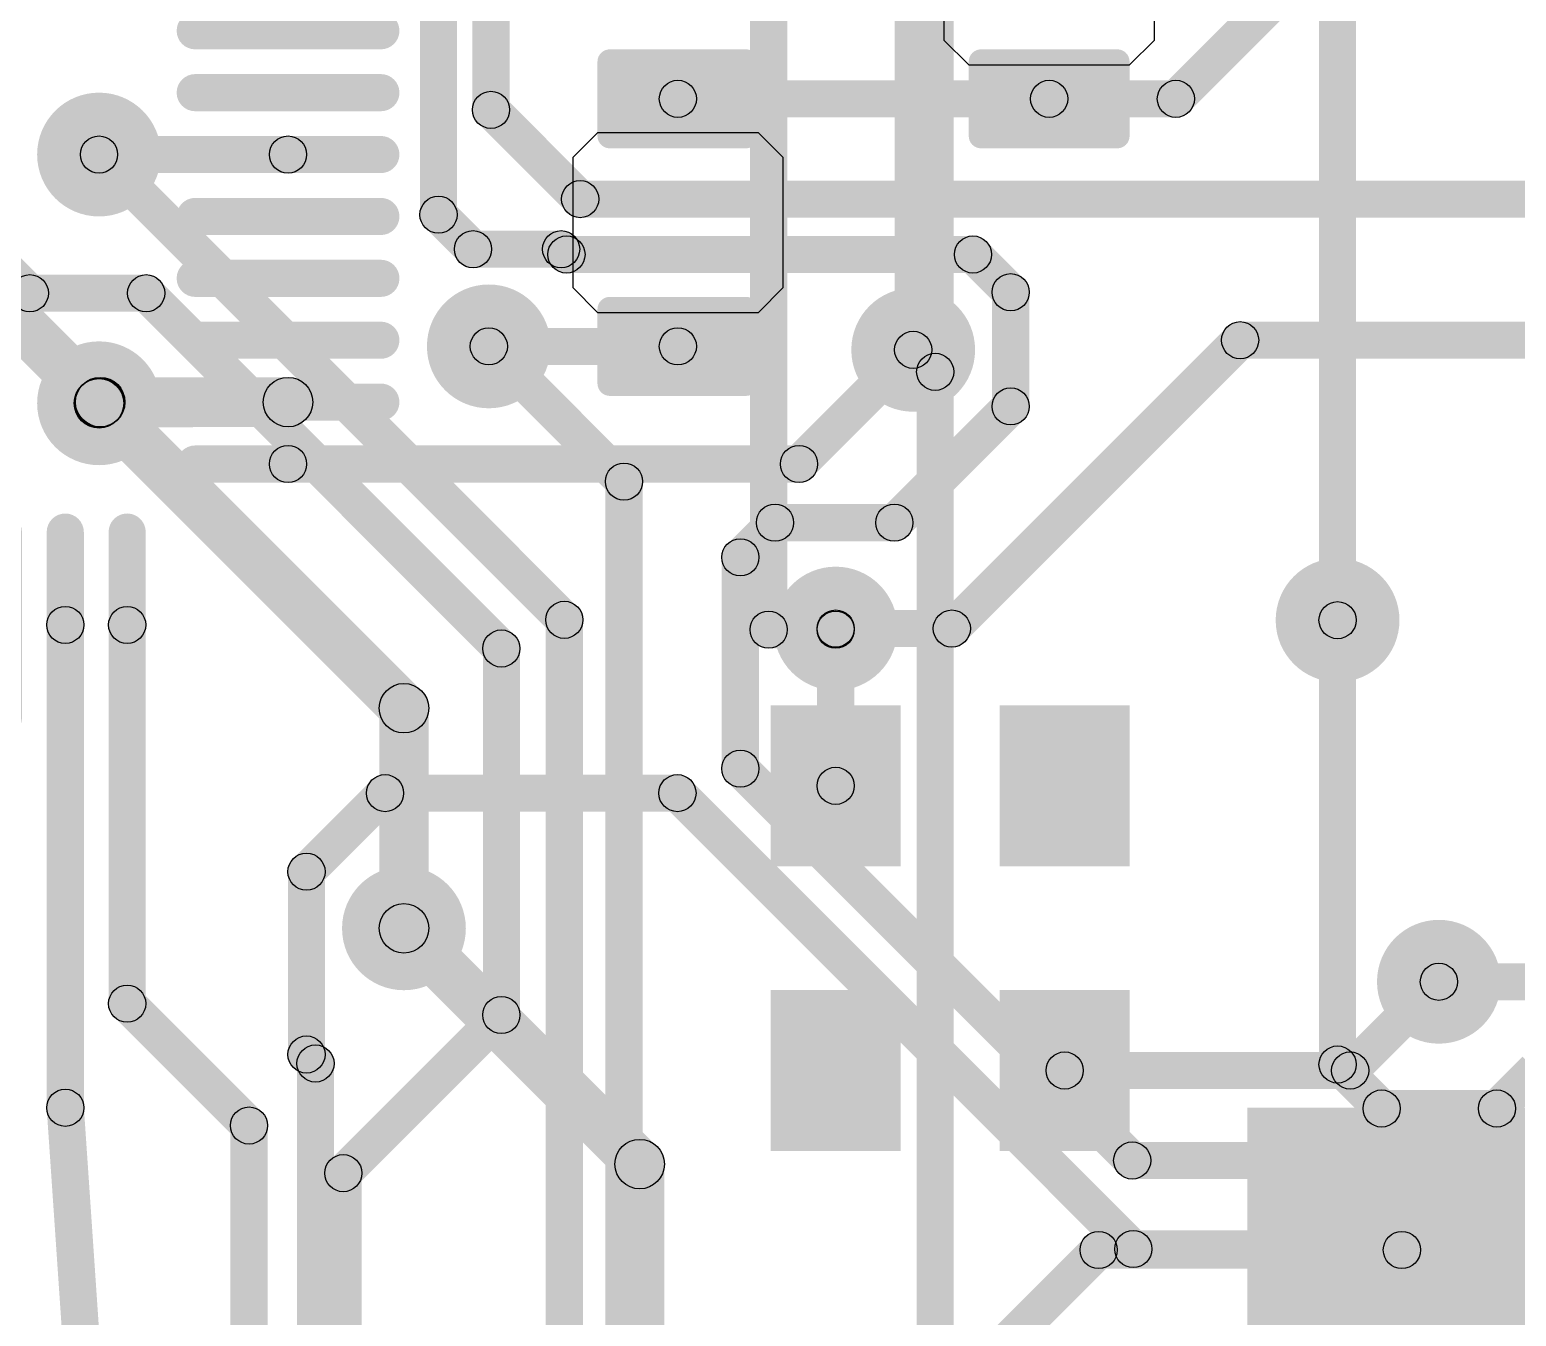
# Model space of a CAD drawing. Header units: millimetres. Extents: x 0 to 3.58, y 0 to 2.95.
# Drawn here: x 2.0773 to 2.5502, y 1.1443 to 1.5535 of the extents above; entities that cross this region are included whole.
import ezdxf

# ---------------------------------------------------------------- set-up
doc = ezdxf.new("R2010")
doc.units = ezdxf.units.MM
doc.header["$MEASUREMENT"] = 0
for name, color, linetype in [('BottomLayer', 5, 'Continuous'), ('TopLayer', 1, 'Continuous'), ('ViaHoleLayer', 16, 'Continuous')]:
    doc.layers.add(name, color=color, linetype=linetype)

# ---------------------------------------------------------------- blocks, each defined once
blk = doc.blocks.new('DIODE__SMB_13')
at = {"layer": 'TopLayer'}
for points in [[(-0.13386, 0.04528), (-0.03543, 0.04528), (-0.03543, -0.04527), (-0.13386, -0.04527)], [(0.03543, 0.04528), (0.13386, 0.04528), (0.13386, -0.04527), (0.03543, -0.04527)]]:
    blk.add_hatch(color=1, dxfattribs=at).paths.add_polyline_path(points)
blk = doc.blocks.new('RES0805_B_28')
at = {"layer": 'BottomLayer'}
h = blk.add_hatch(color=5, dxfattribs=at)
edge = h.paths.add_edge_path()
edge.add_arc((-0.02756, 0.02165), 0.00394, 0, 90)
edge.add_line((-0.02756, 0.02559), (-0.05118, 0.02559))
edge.add_arc((-0.05118, 0.02165), 0.00394, 90, 180)
edge.add_line((-0.05512, 0.02165), (-0.05512, -0.02165))
edge.add_arc((-0.05118, -0.02165), 0.00394, 180, 270)
edge.add_line((-0.05118, -0.02559), (-0.02756, -0.02559))
edge.add_arc((-0.02756, -0.02165), 0.00394, 270, 360)
edge.add_line((-0.02362, -0.02165), (-0.02362, 0.02165))
h = blk.add_hatch(color=5, dxfattribs=at)
edge = h.paths.add_edge_path()
edge.add_arc((0.05118, 0.02165), 0.00394, 0, 90)
edge.add_line((0.05118, 0.02559), (0.02756, 0.02559))
edge.add_arc((0.02756, 0.02165), 0.00394, 90, 180)
edge.add_line((0.02362, 0.02165), (0.02362, -0.02165))
edge.add_arc((0.02756, -0.02165), 0.00394, 180, 270)
edge.add_line((0.02756, -0.02559), (0.05118, -0.02559))
edge.add_arc((0.05118, -0.02165), 0.00394, 270, 360)
edge.add_line((0.05512, -0.02165), (0.05512, 0.02165))
for p, q in [((-0.02067, 0.03346), (-0.02854, 0.02559)), ((0.02067, 0.03346), (-0.02067, 0.03346)), ((0.02854, 0.02559), (0.02067, 0.03346)), ((-0.02854, 0.02559), (-0.02854, -0.02559)), ((0.02854, -0.02559), (0.02854, 0.02559)), ((-0.02854, -0.02559), (-0.02067, -0.03346)), ((0.02067, -0.03346), (0.02854, -0.02559)), ((-0.02067, -0.03346), (0.02067, -0.03346))]:
    blk.add_line(p, q, dxfattribs=at)
blk = doc.blocks.new('RES0805_B_34')
at = {"layer": 'BottomLayer'}
h = blk.add_hatch(color=5, dxfattribs=at)
edge = h.paths.add_edge_path()
edge.add_arc((-0.02756, 0.02165), 0.00394, 0, 90)
edge.add_line((-0.02756, 0.02559), (-0.05118, 0.02559))
edge.add_arc((-0.05118, 0.02165), 0.00394, 90, 180)
edge.add_line((-0.05512, 0.02165), (-0.05512, -0.02165))
edge.add_arc((-0.05118, -0.02165), 0.00394, 180, 270)
edge.add_line((-0.05118, -0.02559), (-0.02756, -0.02559))
edge.add_arc((-0.02756, -0.02165), 0.00394, 270, 360)
edge.add_line((-0.02362, -0.02165), (-0.02362, 0.02165))
h = blk.add_hatch(color=5, dxfattribs=at)
edge = h.paths.add_edge_path()
edge.add_arc((0.05118, 0.02165), 0.00394, 0, 90)
edge.add_line((0.05118, 0.02559), (0.02756, 0.02559))
edge.add_arc((0.02756, 0.02165), 0.00394, 90, 180)
edge.add_line((0.02362, 0.02165), (0.02362, -0.02165))
edge.add_arc((0.02756, -0.02165), 0.00394, 180, 270)
edge.add_line((0.02756, -0.02559), (0.05118, -0.02559))
edge.add_arc((0.05118, -0.02165), 0.00394, 270, 360)
edge.add_line((0.05512, -0.02165), (0.05512, 0.02165))
for p, q in [((-0.02067, 0.03346), (-0.02854, 0.02559)), ((0.02067, 0.03346), (-0.02067, 0.03346)), ((0.02854, 0.02559), (0.02067, 0.03346)), ((-0.02854, 0.02559), (-0.02854, -0.02559)), ((0.02854, -0.02559), (0.02854, 0.02559)), ((-0.02854, -0.02559), (-0.02067, -0.03346)), ((0.02067, -0.03346), (0.02854, -0.02559)), ((-0.02067, -0.03346), (0.02067, -0.03346))]:
    blk.add_line(p, q, dxfattribs=at)
blk = doc.blocks.new('LQFP_48_N_B_53')
at = {"layer": 'BottomLayer'}
h = blk.add_hatch(color=5, dxfattribs=at)
edge = h.paths.add_edge_path()
edge.add_arc((-0.10827, 0.12992), 0.00591, 180, 360)
edge.add_line((-0.10236, 0.12992), (-0.10236, 0.18898))
edge.add_arc((-0.10827, 0.18898), 0.00591, 0, 180)
edge.add_line((-0.11417, 0.18898), (-0.11417, 0.12992))
h = blk.add_hatch(color=5, dxfattribs=at)
edge = h.paths.add_edge_path()
edge.add_arc((-0.08858, 0.12992), 0.00591, 180, 360)
edge.add_line((-0.08268, 0.12992), (-0.08268, 0.18898))
edge.add_arc((-0.08858, 0.18898), 0.00591, 0, 180)
edge.add_line((-0.09449, 0.18898), (-0.09449, 0.12992))
h = blk.add_hatch(color=5, dxfattribs=at)
edge = h.paths.add_edge_path()
edge.add_arc((-0.0689, 0.12992), 0.00591, 180, 360)
edge.add_line((-0.06299, 0.12992), (-0.06299, 0.18898))
edge.add_arc((-0.0689, 0.18898), 0.00591, 0, 180)
edge.add_line((-0.0748, 0.18898), (-0.0748, 0.12992))
h = blk.add_hatch(color=5, dxfattribs=at)
edge = h.paths.add_edge_path()
edge.add_arc((-0.04921, 0.12992), 0.00591, 180, 360)
edge.add_line((-0.04331, 0.12992), (-0.04331, 0.18898))
edge.add_arc((-0.04921, 0.18898), 0.00591, 0, 180)
edge.add_line((-0.05512, 0.18898), (-0.05512, 0.12992))
h = blk.add_hatch(color=5, dxfattribs=at)
edge = h.paths.add_edge_path()
edge.add_arc((-0.02953, 0.12992), 0.00591, 180, 360)
edge.add_line((-0.02362, 0.12992), (-0.02362, 0.18898))
edge.add_arc((-0.02953, 0.18898), 0.00591, 0, 180)
edge.add_line((-0.03543, 0.18898), (-0.03543, 0.12992))
h = blk.add_hatch(color=5, dxfattribs=at)
edge = h.paths.add_edge_path()
edge.add_arc((-0.00984, 0.12992), 0.00591, 180, 360)
edge.add_line((-0.00394, 0.12992), (-0.00394, 0.18898))
edge.add_arc((-0.00984, 0.18898), 0.00591, 0, 180)
edge.add_line((-0.01575, 0.18898), (-0.01575, 0.12992))
h = blk.add_hatch(color=5, dxfattribs=at)
edge = h.paths.add_edge_path()
edge.add_arc((0.00984, 0.12992), 0.00591, 180, 360)
edge.add_line((0.01575, 0.12992), (0.01575, 0.18898))
edge.add_arc((0.00984, 0.18898), 0.00591, 0, 180)
edge.add_line((0.00394, 0.18898), (0.00394, 0.12992))
h = blk.add_hatch(color=5, dxfattribs=at)
edge = h.paths.add_edge_path()
edge.add_arc((0.02953, 0.12992), 0.00591, 180, 360)
edge.add_line((0.03543, 0.12992), (0.03543, 0.18898))
edge.add_arc((0.02953, 0.18898), 0.00591, 0, 180)
edge.add_line((0.02362, 0.18898), (0.02362, 0.12992))
h = blk.add_hatch(color=5, dxfattribs=at)
edge = h.paths.add_edge_path()
edge.add_arc((0.04921, 0.12992), 0.00591, 180, 360)
edge.add_line((0.05512, 0.12992), (0.05512, 0.18898))
edge.add_arc((0.04921, 0.18898), 0.00591, 0, 180)
edge.add_line((0.04331, 0.18898), (0.04331, 0.12992))
h = blk.add_hatch(color=5, dxfattribs=at)
edge = h.paths.add_edge_path()
edge.add_arc((0.0689, 0.12992), 0.00591, 180, 360)
edge.add_line((0.0748, 0.12992), (0.0748, 0.18898))
edge.add_arc((0.0689, 0.18898), 0.00591, 0, 180)
edge.add_line((0.06299, 0.18898), (0.06299, 0.12992))
h = blk.add_hatch(color=5, dxfattribs=at)
edge = h.paths.add_edge_path()
edge.add_arc((0.08858, 0.12992), 0.00591, 180, 360)
edge.add_line((0.09449, 0.12992), (0.09449, 0.18898))
edge.add_arc((0.08858, 0.18898), 0.00591, 0, 180)
edge.add_line((0.08268, 0.18898), (0.08268, 0.12992))
h = blk.add_hatch(color=5, dxfattribs=at)
edge = h.paths.add_edge_path()
edge.add_arc((0.10827, 0.12992), 0.00591, 180, 360)
edge.add_line((0.11417, 0.12992), (0.11417, 0.18898))
edge.add_arc((0.10827, 0.18898), 0.00591, 0, 180)
edge.add_line((0.10236, 0.18898), (0.10236, 0.12992))
h = blk.add_hatch(color=5, dxfattribs=at)
edge = h.paths.add_edge_path()
edge.add_arc((-0.18897, 0.10827), 0.00591, 90, 270)
edge.add_line((-0.18897, 0.10236), (-0.12992, 0.10236))
edge.add_arc((-0.12992, 0.10827), 0.00591, 270, 450)
edge.add_line((-0.12992, 0.11417), (-0.18897, 0.11417))
h = blk.add_hatch(color=5, dxfattribs=at)
edge = h.paths.add_edge_path()
edge.add_arc((0.12992, 0.10827), 0.00591, 90, 270)
edge.add_line((0.12992, 0.10236), (0.18898, 0.10236))
edge.add_arc((0.18898, 0.10827), 0.00591, 270, 450)
edge.add_line((0.18898, 0.11417), (0.12992, 0.11417))
h = blk.add_hatch(color=5, dxfattribs=at)
edge = h.paths.add_edge_path()
edge.add_arc((-0.18897, 0.08858), 0.00591, 90, 270)
edge.add_line((-0.18897, 0.08268), (-0.12992, 0.08268))
edge.add_arc((-0.12992, 0.08858), 0.00591, 270, 450)
edge.add_line((-0.12992, 0.09449), (-0.18897, 0.09449))
h = blk.add_hatch(color=5, dxfattribs=at)
edge = h.paths.add_edge_path()
edge.add_arc((0.12992, 0.08858), 0.00591, 90, 270)
edge.add_line((0.12992, 0.08268), (0.18898, 0.08268))
edge.add_arc((0.18898, 0.08858), 0.00591, 270, 450)
edge.add_line((0.18898, 0.09449), (0.12992, 0.09449))
h = blk.add_hatch(color=5, dxfattribs=at)
edge = h.paths.add_edge_path()
edge.add_arc((-0.18897, 0.0689), 0.00591, 90, 270)
edge.add_line((-0.18897, 0.06299), (-0.12992, 0.06299))
edge.add_arc((-0.12992, 0.0689), 0.00591, 270, 450)
edge.add_line((-0.12992, 0.0748), (-0.18897, 0.0748))
h = blk.add_hatch(color=5, dxfattribs=at)
edge = h.paths.add_edge_path()
edge.add_arc((0.12992, 0.0689), 0.00591, 90, 270)
edge.add_line((0.12992, 0.06299), (0.18898, 0.06299))
edge.add_arc((0.18898, 0.0689), 0.00591, 270, 450)
edge.add_line((0.18898, 0.0748), (0.12992, 0.0748))
h = blk.add_hatch(color=5, dxfattribs=at)
edge = h.paths.add_edge_path()
edge.add_arc((-0.18897, 0.04921), 0.00591, 90, 270)
edge.add_line((-0.18897, 0.04331), (-0.12992, 0.04331))
edge.add_arc((-0.12992, 0.04921), 0.00591, 270, 450)
edge.add_line((-0.12992, 0.05512), (-0.18897, 0.05512))
h = blk.add_hatch(color=5, dxfattribs=at)
edge = h.paths.add_edge_path()
edge.add_arc((0.12992, 0.04921), 0.00591, 90, 270)
edge.add_line((0.12992, 0.04331), (0.18898, 0.04331))
edge.add_arc((0.18898, 0.04921), 0.00591, 270, 450)
edge.add_line((0.18898, 0.05512), (0.12992, 0.05512))
h = blk.add_hatch(color=5, dxfattribs=at)
edge = h.paths.add_edge_path()
edge.add_arc((-0.18897, 0.02953), 0.00591, 90, 270)
edge.add_line((-0.18897, 0.02362), (-0.12992, 0.02362))
edge.add_arc((-0.12992, 0.02953), 0.00591, 270, 450)
edge.add_line((-0.12992, 0.03543), (-0.18897, 0.03543))
h = blk.add_hatch(color=5, dxfattribs=at)
edge = h.paths.add_edge_path()
edge.add_arc((0.12992, 0.02953), 0.00591, 90, 270)
edge.add_line((0.12992, 0.02362), (0.18898, 0.02362))
edge.add_arc((0.18898, 0.02953), 0.00591, 270, 450)
edge.add_line((0.18898, 0.03543), (0.12992, 0.03543))
h = blk.add_hatch(color=5, dxfattribs=at)
edge = h.paths.add_edge_path()
edge.add_arc((-0.18897, 0.00984), 0.00591, 90, 270)
edge.add_line((-0.18897, 0.00394), (-0.12992, 0.00394))
edge.add_arc((-0.12992, 0.00984), 0.00591, 270, 450)
edge.add_line((-0.12992, 0.01575), (-0.18897, 0.01575))
h = blk.add_hatch(color=5, dxfattribs=at)
edge = h.paths.add_edge_path()
edge.add_arc((0.12992, 0.00984), 0.00591, 90, 270)
edge.add_line((0.12992, 0.00394), (0.18898, 0.00394))
edge.add_arc((0.18898, 0.00984), 0.00591, 270, 450)
edge.add_line((0.18898, 0.01575), (0.12992, 0.01575))
h = blk.add_hatch(color=5, dxfattribs=at)
edge = h.paths.add_edge_path()
edge.add_arc((-0.18897, -0.00984), 0.00591, 90, 270)
edge.add_line((-0.18897, -0.01575), (-0.12992, -0.01575))
edge.add_arc((-0.12992, -0.00984), 0.00591, 270, 450)
edge.add_line((-0.12992, -0.00394), (-0.18897, -0.00394))
h = blk.add_hatch(color=5, dxfattribs=at)
edge = h.paths.add_edge_path()
edge.add_arc((0.12992, -0.00984), 0.00591, 90, 270)
edge.add_line((0.12992, -0.01575), (0.18898, -0.01575))
edge.add_arc((0.18898, -0.00984), 0.00591, 270, 450)
edge.add_line((0.18898, -0.00394), (0.12992, -0.00394))
h = blk.add_hatch(color=5, dxfattribs=at)
edge = h.paths.add_edge_path()
edge.add_arc((-0.18897, -0.02953), 0.00591, 90, 270)
edge.add_line((-0.18897, -0.03543), (-0.12992, -0.03543))
edge.add_arc((-0.12992, -0.02953), 0.00591, 270, 450)
edge.add_line((-0.12992, -0.02362), (-0.18897, -0.02362))
h = blk.add_hatch(color=5, dxfattribs=at)
edge = h.paths.add_edge_path()
edge.add_arc((0.12992, -0.02953), 0.00591, 90, 270)
edge.add_line((0.12992, -0.03543), (0.18898, -0.03543))
edge.add_arc((0.18898, -0.02953), 0.00591, 270, 450)
edge.add_line((0.18898, -0.02362), (0.12992, -0.02362))
h = blk.add_hatch(color=5, dxfattribs=at)
edge = h.paths.add_edge_path()
edge.add_arc((-0.18897, -0.04921), 0.00591, 90, 270)
edge.add_line((-0.18897, -0.05512), (-0.12992, -0.05512))
edge.add_arc((-0.12992, -0.04921), 0.00591, 270, 450)
edge.add_line((-0.12992, -0.04331), (-0.18897, -0.04331))
h = blk.add_hatch(color=5, dxfattribs=at)
edge = h.paths.add_edge_path()
edge.add_arc((0.12992, -0.04921), 0.00591, 90, 270)
edge.add_line((0.12992, -0.05512), (0.18898, -0.05512))
edge.add_arc((0.18898, -0.04921), 0.00591, 270, 450)
edge.add_line((0.18898, -0.04331), (0.12992, -0.04331))
h = blk.add_hatch(color=5, dxfattribs=at)
edge = h.paths.add_edge_path()
edge.add_arc((-0.18897, -0.0689), 0.00591, 90, 270)
edge.add_line((-0.18897, -0.0748), (-0.12992, -0.0748))
edge.add_arc((-0.12992, -0.0689), 0.00591, 270, 450)
edge.add_line((-0.12992, -0.06299), (-0.18897, -0.06299))
h = blk.add_hatch(color=5, dxfattribs=at)
edge = h.paths.add_edge_path()
edge.add_arc((0.12992, -0.0689), 0.00591, 90, 270)
edge.add_line((0.12992, -0.0748), (0.18898, -0.0748))
edge.add_arc((0.18898, -0.0689), 0.00591, 270, 450)
edge.add_line((0.18898, -0.06299), (0.12992, -0.06299))
h = blk.add_hatch(color=5, dxfattribs=at)
edge = h.paths.add_edge_path()
edge.add_arc((-0.18897, -0.08858), 0.00591, 90, 270)
edge.add_line((-0.18897, -0.09449), (-0.12992, -0.09449))
edge.add_arc((-0.12992, -0.08858), 0.00591, 270, 450)
edge.add_line((-0.12992, -0.08268), (-0.18897, -0.08268))
h = blk.add_hatch(color=5, dxfattribs=at)
edge = h.paths.add_edge_path()
edge.add_arc((0.12992, -0.08858), 0.00591, 90, 270)
edge.add_line((0.12992, -0.09449), (0.18898, -0.09449))
edge.add_arc((0.18898, -0.08858), 0.00591, 270, 450)
edge.add_line((0.18898, -0.08268), (0.12992, -0.08268))
h = blk.add_hatch(color=5, dxfattribs=at)
edge = h.paths.add_edge_path()
edge.add_arc((-0.18897, -0.10827), 0.00591, 90, 270)
edge.add_line((-0.18897, -0.11417), (-0.12992, -0.11417))
edge.add_arc((-0.12992, -0.10827), 0.00591, 270, 450)
edge.add_line((-0.12992, -0.10236), (-0.18897, -0.10236))
h = blk.add_hatch(color=5, dxfattribs=at)
edge = h.paths.add_edge_path()
edge.add_arc((0.12992, -0.10827), 0.00591, 90, 270)
edge.add_line((0.12992, -0.11417), (0.18898, -0.11417))
edge.add_arc((0.18898, -0.10827), 0.00591, 270, 450)
edge.add_line((0.18898, -0.10236), (0.12992, -0.10236))
h = blk.add_hatch(color=5, dxfattribs=at)
edge = h.paths.add_edge_path()
edge.add_arc((-0.10827, -0.18898), 0.00591, 180, 360)
edge.add_line((-0.10236, -0.18898), (-0.10236, -0.12992))
edge.add_arc((-0.10827, -0.12992), 0.00591, 0, 180)
edge.add_line((-0.11417, -0.12992), (-0.11417, -0.18898))
h = blk.add_hatch(color=5, dxfattribs=at)
edge = h.paths.add_edge_path()
edge.add_arc((-0.08858, -0.18898), 0.00591, 180, 360)
edge.add_line((-0.08268, -0.18898), (-0.08268, -0.12992))
edge.add_arc((-0.08858, -0.12992), 0.00591, 0, 180)
edge.add_line((-0.09449, -0.12992), (-0.09449, -0.18898))
h = blk.add_hatch(color=5, dxfattribs=at)
edge = h.paths.add_edge_path()
edge.add_arc((-0.0689, -0.18898), 0.00591, 180, 360)
edge.add_line((-0.06299, -0.18898), (-0.06299, -0.12992))
edge.add_arc((-0.0689, -0.12992), 0.00591, 0, 180)
edge.add_line((-0.0748, -0.12992), (-0.0748, -0.18898))
h = blk.add_hatch(color=5, dxfattribs=at)
edge = h.paths.add_edge_path()
edge.add_arc((-0.04921, -0.18898), 0.00591, 180, 360)
edge.add_line((-0.04331, -0.18898), (-0.04331, -0.12992))
edge.add_arc((-0.04921, -0.12992), 0.00591, 0, 180)
edge.add_line((-0.05512, -0.12992), (-0.05512, -0.18898))
h = blk.add_hatch(color=5, dxfattribs=at)
edge = h.paths.add_edge_path()
edge.add_arc((-0.02953, -0.18898), 0.00591, 180, 360)
edge.add_line((-0.02362, -0.18898), (-0.02362, -0.12992))
edge.add_arc((-0.02953, -0.12992), 0.00591, 0, 180)
edge.add_line((-0.03543, -0.12992), (-0.03543, -0.18898))
h = blk.add_hatch(color=5, dxfattribs=at)
edge = h.paths.add_edge_path()
edge.add_arc((-0.00984, -0.18898), 0.00591, 180, 360)
edge.add_line((-0.00394, -0.18898), (-0.00394, -0.12992))
edge.add_arc((-0.00984, -0.12992), 0.00591, 0, 180)
edge.add_line((-0.01575, -0.12992), (-0.01575, -0.18898))
h = blk.add_hatch(color=5, dxfattribs=at)
edge = h.paths.add_edge_path()
edge.add_arc((0.00984, -0.18898), 0.00591, 180, 360)
edge.add_line((0.01575, -0.18898), (0.01575, -0.12992))
edge.add_arc((0.00984, -0.12992), 0.00591, 0, 180)
edge.add_line((0.00394, -0.12992), (0.00394, -0.18898))
h = blk.add_hatch(color=5, dxfattribs=at)
edge = h.paths.add_edge_path()
edge.add_arc((0.02953, -0.18898), 0.00591, 180, 360)
edge.add_line((0.03543, -0.18898), (0.03543, -0.12992))
edge.add_arc((0.02953, -0.12992), 0.00591, 0, 180)
edge.add_line((0.02362, -0.12992), (0.02362, -0.18898))
h = blk.add_hatch(color=5, dxfattribs=at)
edge = h.paths.add_edge_path()
edge.add_arc((0.04921, -0.18898), 0.00591, 180, 360)
edge.add_line((0.05512, -0.18898), (0.05512, -0.12992))
edge.add_arc((0.04921, -0.12992), 0.00591, 0, 180)
edge.add_line((0.04331, -0.12992), (0.04331, -0.18898))
h = blk.add_hatch(color=5, dxfattribs=at)
edge = h.paths.add_edge_path()
edge.add_arc((0.0689, -0.18898), 0.00591, 180, 360)
edge.add_line((0.0748, -0.18898), (0.0748, -0.12992))
edge.add_arc((0.0689, -0.12992), 0.00591, 0, 180)
edge.add_line((0.06299, -0.12992), (0.06299, -0.18898))
h = blk.add_hatch(color=5, dxfattribs=at)
edge = h.paths.add_edge_path()
edge.add_arc((0.08858, -0.18898), 0.00591, 180, 360)
edge.add_line((0.09449, -0.18898), (0.09449, -0.12992))
edge.add_arc((0.08858, -0.12992), 0.00591, 0, 180)
edge.add_line((0.08268, -0.12992), (0.08268, -0.18898))
h = blk.add_hatch(color=5, dxfattribs=at)
edge = h.paths.add_edge_path()
edge.add_arc((0.10827, -0.18898), 0.00591, 180, 360)
edge.add_line((0.11417, -0.18898), (0.11417, -0.12992))
edge.add_arc((0.10827, -0.12992), 0.00591, 0, 180)
edge.add_line((0.10236, -0.12992), (0.10236, -0.18898))
blk = doc.blocks.new('OSC__3225_80')
at = {"layer": 'TopLayer'}
for points in [[(-0.07087, 0.05709), (-0.01968, 0.05709), (-0.01968, 0.01575), (-0.07087, 0.01575)], [(0.01969, 0.05709), (0.07087, 0.05709), (0.07087, 0.01575), (0.01969, 0.01575)], [(-0.07087, -0.01575), (-0.01968, -0.01575), (-0.01968, -0.05709), (-0.07087, -0.05709)], [(0.01969, -0.01575), (0.07087, -0.01575), (0.07087, -0.05709), (0.01969, -0.05709)]]:
    blk.add_hatch(color=1, dxfattribs=at).paths.add_polyline_path(points)

msp = doc.modelspace()

# ---------------------------------------------------------------- hatches: boundary and pattern name
at = {"layer": 'BottomLayer'}
for points in [[(2.22991, 1.52799), (2.2181, 1.52799), (2.2181, 1.65699), (2.22991, 1.65699)], [(2.21323, 1.49464), (2.20142, 1.49464), (2.20142, 1.62189), (2.21323, 1.62189)], [(2.44606, 1.52732), (2.43771, 1.53567), (2.47188, 1.56985), (2.48023, 1.56149)], [(2.28346, 1.52559), (2.28346, 1.5374), (2.40157, 1.5374), (2.40157, 1.52559)], [(2.40157, 1.52559), (2.40157, 1.5374), (2.44188, 1.5374), (2.44188, 1.52559)], [(2.21983, 1.52381), (2.22818, 1.53216), (2.25656, 1.50378), (2.24821, 1.49543)], [(2.09932, 1.50787), (2.09932, 1.51968), (2.15945, 1.51968), (2.15945, 1.50787)], [(2.25238, 1.4937), (2.25238, 1.50551), (2.89438, 1.50551), (2.89438, 1.4937)], [(2.03112, 1.4921), (2.04226, 1.50324), (2.10507, 1.44042), (2.09394, 1.42929)], [(2.20315, 1.49046), (2.2115, 1.49881), (2.22246, 1.48785), (2.21411, 1.47949)], [(2.21829, 1.47776), (2.21829, 1.48957), (2.24632, 1.48957), (2.24632, 1.47776)], [(2.24215, 1.47949), (2.2505, 1.48785), (2.25218, 1.48616), (2.24383, 1.47781)], [(2.24801, 1.47608), (2.24801, 1.48789), (2.37732, 1.48789), (2.37732, 1.47608)], [(2.37315, 1.47781), (2.3815, 1.48616), (2.3935, 1.47416), (2.38515, 1.46581)], [(2.39523, 1.43367), (2.38342, 1.43367), (2.38342, 1.46999), (2.39523, 1.46999)], [(2.22332, 1.44685), (2.22332, 1.45866), (2.28346, 1.45866), (2.28346, 1.44685)], [(2.37478, 1.35883), (2.36643, 1.36719), (2.45815, 1.4589), (2.4665, 1.45055)], [(2.46232, 1.44882), (2.46232, 1.46063), (2.88583, 1.46063), (2.88583, 1.44882)], [(2.32618, 1.41118), (2.31783, 1.41953), (2.35415, 1.45585), (2.3625, 1.44749)], [(2.35415, 1.44749), (2.3625, 1.45585), (2.3695, 1.44885), (2.36115, 1.44049)], [(2.09953, 1.42698), (2.09948, 1.44273), (2.15943, 1.44291), (2.15948, 1.42716)], [(2.09969, 1.42716), (2.09969, 1.44291), (2.15945, 1.44291), (2.15945, 1.42716)], [(2.10489, 1.4291), (2.09376, 1.44024), (2.09394, 1.44042), (2.10507, 1.42929)], [(2.10507, 1.42929), (2.09394, 1.44042), (2.09412, 1.44061), (2.10526, 1.42947)], [(2.35651, 1.3925), (2.34816, 1.40086), (2.38515, 1.43785), (2.3935, 1.42949)], [(2.15945, 1.40945), (2.15945, 1.42126), (2.32201, 1.42126), (2.32201, 1.40945)], [(2.30752, 1.38149), (2.29917, 1.38985), (2.31018, 1.40086), (2.31853, 1.3925)], [(2.31436, 1.39077), (2.31436, 1.40258), (2.35233, 1.40258), (2.35233, 1.39077)], [(2.30925, 1.31846), (2.29744, 1.31846), (2.29744, 1.38567), (2.30925, 1.38567)], [(2.33366, 1.3571), (2.33366, 1.36891), (2.37061, 1.36891), (2.37061, 1.3571)], [(2.09449, 1.21059), (2.08268, 1.21059), (2.08268, 1.36417), (2.09449, 1.36417)], [(2.11417, 1.24372), (2.10236, 1.24372), (2.10236, 1.36417), (2.11417, 1.36417)], [(2.49923, 1.22435), (2.48742, 1.22435), (2.48742, 1.36567), (2.49923, 1.36567)], [(2.29917, 1.31428), (2.30752, 1.32263), (2.43216, 1.19799), (2.42381, 1.18964)], [(2.1695, 1.28149), (2.16115, 1.28985), (2.18615, 1.31485), (2.1945, 1.30649)], [(2.19032, 1.30476), (2.19032, 1.31657), (2.28332, 1.31657), (2.28332, 1.30476)], [(2.27915, 1.30649), (2.2875, 1.31485), (2.4325, 1.16985), (2.42415, 1.16149)], [(2.17123, 1.22753), (2.15942, 1.22753), (2.15942, 1.28567), (2.17123, 1.28567)], [(2.19076, 1.2621), (2.20189, 1.27324), (2.27689, 1.19824), (2.26576, 1.1871)], [(2.52555, 1.24476), (2.52555, 1.25657), (2.86667, 1.25657), (2.86667, 1.24476)], [(2.10409, 1.23955), (2.11244, 1.2479), (2.15122, 1.20912), (2.14287, 1.20077)], [(2.16115, 1.22335), (2.1695, 1.2317), (2.17235, 1.22885), (2.164, 1.22049)], [(2.48915, 1.22018), (2.4975, 1.22853), (2.5115, 1.21453), (2.50315, 1.20618)], [(2.54818, 1.20618), (2.53983, 1.21453), (2.55215, 1.22685), (2.5605, 1.21849)], [(2.17408, 0.97681), (2.16227, 0.97681), (2.16227, 1.22467), (2.17408, 1.22467)], [(2.50732, 1.20445), (2.50732, 1.21626), (2.54401, 1.21626), (2.54401, 1.20445)], [(2.08269, 1.21018), (2.09448, 1.21099), (2.10294, 1.08698), (2.09116, 1.08617)], [(2.15295, 1.08658), (2.14114, 1.08658), (2.14114, 1.20494), (2.15295, 1.20494)], [(2.42799, 1.18791), (2.42799, 1.19972), (2.56955, 1.19972), (2.56955, 1.18791)], [(2.2792, 1.03567), (2.26345, 1.03567), (2.26345, 1.19267), (2.2792, 1.19267)], [(2.42832, 1.15976), (2.42832, 1.17157), (2.75632, 1.17157), (2.75632, 1.15976)]]:
    msp.add_hatch(color=5, dxfattribs=at).paths.add_polyline_path(points)
h = msp.add_hatch(color=5, dxfattribs=at)
edge = h.paths.add_edge_path()
edge.add_arc((2.28346, 1.5315), 0.00591, 0, 360)
h = msp.add_hatch(color=5, dxfattribs=at)
edge = h.paths.add_edge_path()
edge.add_arc((2.40157, 1.5315), 0.00591, 0, 360)
h = msp.add_hatch(color=5, dxfattribs=at)
edge = h.paths.add_edge_path()
edge.add_arc((2.40157, 1.5315), 0.00591, 0, 360)
h = msp.add_hatch(color=5, dxfattribs=at)
edge = h.paths.add_edge_path()
edge.add_arc((2.44188, 1.5315), 0.00591, 0, 360)
h = msp.add_hatch(color=5, dxfattribs=at)
edge = h.paths.add_edge_path()
edge.add_arc((2.44188, 1.5315), 0.00591, 0, 360)
h = msp.add_hatch(color=5, dxfattribs=at)
edge = h.paths.add_edge_path()
edge.add_arc((2.09932, 1.51378), 0.01969, 0, 360)
h = msp.add_hatch(color=5, dxfattribs=at)
edge = h.paths.add_edge_path()
edge.add_arc((2.22401, 1.52799), 0.00591, 0, 360)
h = msp.add_hatch(color=5, dxfattribs=at)
edge = h.paths.add_edge_path()
edge.add_arc((2.22401, 1.52799), 0.00591, 0, 360)
h = msp.add_hatch(color=5, dxfattribs=at)
edge = h.paths.add_edge_path()
edge.add_arc((2.09932, 1.51378), 0.00591, 0, 360)
h = msp.add_hatch(color=5, dxfattribs=at)
edge = h.paths.add_edge_path()
edge.add_arc((2.15945, 1.51378), 0.00591, 0, 360)
h = msp.add_hatch(color=5, dxfattribs=at)
edge = h.paths.add_edge_path()
edge.add_arc((2.25238, 1.49961), 0.00591, 0, 360)
h = msp.add_hatch(color=5, dxfattribs=at)
edge = h.paths.add_edge_path()
edge.add_arc((2.25238, 1.49961), 0.00591, 0, 360)
h = msp.add_hatch(color=5, dxfattribs=at)
edge = h.paths.add_edge_path()
edge.add_arc((2.20732, 1.49464), 0.00591, 0, 360)
h = msp.add_hatch(color=5, dxfattribs=at)
edge = h.paths.add_edge_path()
edge.add_arc((2.20732, 1.49464), 0.00591, 0, 360)
h = msp.add_hatch(color=5, dxfattribs=at)
edge = h.paths.add_edge_path()
edge.add_arc((2.21829, 1.48367), 0.00591, 0, 360)
h = msp.add_hatch(color=5, dxfattribs=at)
edge = h.paths.add_edge_path()
edge.add_arc((2.21829, 1.48367), 0.00591, 0, 360)
h = msp.add_hatch(color=5, dxfattribs=at)
edge = h.paths.add_edge_path()
edge.add_arc((2.24632, 1.48367), 0.00591, 0, 360)
h = msp.add_hatch(color=5, dxfattribs=at)
edge = h.paths.add_edge_path()
edge.add_arc((2.24632, 1.48367), 0.00591, 0, 360)
h = msp.add_hatch(color=5, dxfattribs=at)
edge = h.paths.add_edge_path()
edge.add_arc((2.24801, 1.48199), 0.00591, 0, 360)
h = msp.add_hatch(color=5, dxfattribs=at)
edge = h.paths.add_edge_path()
edge.add_arc((2.24801, 1.48199), 0.00591, 0, 360)
h = msp.add_hatch(color=5, dxfattribs=at)
edge = h.paths.add_edge_path()
edge.add_arc((2.37732, 1.48199), 0.00591, 0, 360)
h = msp.add_hatch(color=5, dxfattribs=at)
edge = h.paths.add_edge_path()
edge.add_arc((2.37732, 1.48199), 0.00591, 0, 360)
h = msp.add_hatch(color=5, dxfattribs=at)
edge = h.paths.add_edge_path()
edge.add_arc((2.38932, 1.46999), 0.00591, 0, 360)
h = msp.add_hatch(color=5, dxfattribs=at)
edge = h.paths.add_edge_path()
edge.add_arc((2.38932, 1.46999), 0.00591, 0, 360)
h = msp.add_hatch(color=5, dxfattribs=at)
edge = h.paths.add_edge_path()
edge.add_arc((2.22332, 1.45276), 0.01969, 0, 360)
h = msp.add_hatch(color=5, dxfattribs=at)
edge = h.paths.add_edge_path()
edge.add_arc((2.35832, 1.45167), 0.01969, 0, 360)
h = msp.add_hatch(color=5, dxfattribs=at)
edge = h.paths.add_edge_path()
edge.add_arc((2.22332, 1.45276), 0.00591, 0, 360)
h = msp.add_hatch(color=5, dxfattribs=at)
edge = h.paths.add_edge_path()
edge.add_arc((2.28346, 1.45276), 0.00591, 0, 360)
h = msp.add_hatch(color=5, dxfattribs=at)
edge = h.paths.add_edge_path()
edge.add_arc((2.35832, 1.45167), 0.00591, 0, 360)
h = msp.add_hatch(color=5, dxfattribs=at)
edge = h.paths.add_edge_path()
edge.add_arc((2.35832, 1.45167), 0.00591, 0, 360)
h = msp.add_hatch(color=5, dxfattribs=at)
edge = h.paths.add_edge_path()
edge.add_arc((2.46232, 1.45472), 0.00591, 0, 360)
h = msp.add_hatch(color=5, dxfattribs=at)
edge = h.paths.add_edge_path()
edge.add_arc((2.46232, 1.45472), 0.00591, 0, 360)
h = msp.add_hatch(color=5, dxfattribs=at)
edge = h.paths.add_edge_path()
edge.add_arc((2.09932, 1.43467), 0.01969, 0, 360)
h = msp.add_hatch(color=5, dxfattribs=at)
edge = h.paths.add_edge_path()
edge.add_arc((2.36532, 1.44467), 0.00591, 0, 360)
h = msp.add_hatch(color=5, dxfattribs=at)
edge = h.paths.add_edge_path()
edge.add_arc((2.09932, 1.43467), 0.00787, 0, 360)
h = msp.add_hatch(color=5, dxfattribs=at)
edge = h.paths.add_edge_path()
edge.add_arc((2.09951, 1.43485), 0.00787, 0, 360)
h = msp.add_hatch(color=5, dxfattribs=at)
edge = h.paths.add_edge_path()
edge.add_arc((2.09951, 1.43485), 0.00787, 0, 360)
h = msp.add_hatch(color=5, dxfattribs=at)
edge = h.paths.add_edge_path()
edge.add_arc((2.09951, 1.43485), 0.00787, 0, 360)
h = msp.add_hatch(color=5, dxfattribs=at)
edge = h.paths.add_edge_path()
edge.add_arc((2.09951, 1.43485), 0.00787, 0, 360)
h = msp.add_hatch(color=5, dxfattribs=at)
edge = h.paths.add_edge_path()
edge.add_arc((2.09969, 1.43504), 0.00787, 0, 360)
h = msp.add_hatch(color=5, dxfattribs=at)
edge = h.paths.add_edge_path()
edge.add_arc((2.09969, 1.43504), 0.00787, 0, 360)
h = msp.add_hatch(color=5, dxfattribs=at)
edge = h.paths.add_edge_path()
edge.add_arc((2.15945, 1.43504), 0.00787, 0, 360)
h = msp.add_hatch(color=5, dxfattribs=at)
edge = h.paths.add_edge_path()
edge.add_arc((2.15945, 1.43504), 0.00787, 0, 360)
h = msp.add_hatch(color=5, dxfattribs=at)
edge = h.paths.add_edge_path()
edge.add_arc((2.38932, 1.43367), 0.00591, 0, 360)
h = msp.add_hatch(color=5, dxfattribs=at)
edge = h.paths.add_edge_path()
edge.add_arc((2.38932, 1.43367), 0.00591, 0, 360)
h = msp.add_hatch(color=5, dxfattribs=at)
edge = h.paths.add_edge_path()
edge.add_arc((2.15945, 1.41535), 0.00591, 0, 360)
h = msp.add_hatch(color=5, dxfattribs=at)
edge = h.paths.add_edge_path()
edge.add_arc((2.32201, 1.41535), 0.00591, 0, 360)
h = msp.add_hatch(color=5, dxfattribs=at)
edge = h.paths.add_edge_path()
edge.add_arc((2.32201, 1.41535), 0.00591, 0, 360)
h = msp.add_hatch(color=5, dxfattribs=at)
edge = h.paths.add_edge_path()
edge.add_arc((2.31436, 1.39668), 0.00591, 0, 360)
h = msp.add_hatch(color=5, dxfattribs=at)
edge = h.paths.add_edge_path()
edge.add_arc((2.31436, 1.39668), 0.00591, 0, 360)
h = msp.add_hatch(color=5, dxfattribs=at)
edge = h.paths.add_edge_path()
edge.add_arc((2.35233, 1.39668), 0.00591, 0, 360)
h = msp.add_hatch(color=5, dxfattribs=at)
edge = h.paths.add_edge_path()
edge.add_arc((2.35233, 1.39668), 0.00591, 0, 360)
h = msp.add_hatch(color=5, dxfattribs=at)
edge = h.paths.add_edge_path()
edge.add_arc((2.30335, 1.38567), 0.00591, 0, 360)
h = msp.add_hatch(color=5, dxfattribs=at)
edge = h.paths.add_edge_path()
edge.add_arc((2.30335, 1.38567), 0.00591, 0, 360)
h = msp.add_hatch(color=5, dxfattribs=at)
edge = h.paths.add_edge_path()
edge.add_arc((2.33366, 1.36301), 0.01969, 0, 360)
h = msp.add_hatch(color=5, dxfattribs=at)
edge = h.paths.add_edge_path()
edge.add_arc((2.49332, 1.36567), 0.01969, 0, 360)
h = msp.add_hatch(color=5, dxfattribs=at)
edge = h.paths.add_edge_path()
edge.add_arc((2.49332, 1.36567), 0.00591, 0, 360)
h = msp.add_hatch(color=5, dxfattribs=at)
edge = h.paths.add_edge_path()
edge.add_arc((2.08858, 1.36417), 0.00591, 0, 360)
h = msp.add_hatch(color=5, dxfattribs=at)
edge = h.paths.add_edge_path()
edge.add_arc((2.10827, 1.36417), 0.00591, 0, 360)
h = msp.add_hatch(color=5, dxfattribs=at)
edge = h.paths.add_edge_path()
edge.add_arc((2.33366, 1.36301), 0.00591, 0, 360)
h = msp.add_hatch(color=5, dxfattribs=at)
edge = h.paths.add_edge_path()
edge.add_arc((2.37061, 1.36301), 0.00591, 0, 360)
h = msp.add_hatch(color=5, dxfattribs=at)
edge = h.paths.add_edge_path()
edge.add_arc((2.37061, 1.36301), 0.00591, 0, 360)
h = msp.add_hatch(color=5, dxfattribs=at)
edge = h.paths.add_edge_path()
edge.add_arc((2.30335, 1.31846), 0.00591, 0, 360)
h = msp.add_hatch(color=5, dxfattribs=at)
edge = h.paths.add_edge_path()
edge.add_arc((2.30335, 1.31846), 0.00591, 0, 360)
h = msp.add_hatch(color=5, dxfattribs=at)
edge = h.paths.add_edge_path()
edge.add_arc((2.19032, 1.31067), 0.00591, 0, 360)
h = msp.add_hatch(color=5, dxfattribs=at)
edge = h.paths.add_edge_path()
edge.add_arc((2.19032, 1.31067), 0.00591, 0, 360)
h = msp.add_hatch(color=5, dxfattribs=at)
edge = h.paths.add_edge_path()
edge.add_arc((2.28332, 1.31067), 0.00591, 0, 360)
h = msp.add_hatch(color=5, dxfattribs=at)
edge = h.paths.add_edge_path()
edge.add_arc((2.28332, 1.31067), 0.00591, 0, 360)
h = msp.add_hatch(color=5, dxfattribs=at)
edge = h.paths.add_edge_path()
edge.add_arc((2.16532, 1.28567), 0.00591, 0, 360)
h = msp.add_hatch(color=5, dxfattribs=at)
edge = h.paths.add_edge_path()
edge.add_arc((2.16532, 1.28567), 0.00591, 0, 360)
h = msp.add_hatch(color=5, dxfattribs=at)
edge = h.paths.add_edge_path()
edge.add_arc((2.19632, 1.26767), 0.01969, 0, 360)
h = msp.add_hatch(color=5, dxfattribs=at)
edge = h.paths.add_edge_path()
edge.add_arc((2.19632, 1.26767), 0.00787, 0, 360)
h = msp.add_hatch(color=5, dxfattribs=at)
edge = h.paths.add_edge_path()
edge.add_arc((2.52555, 1.25067), 0.01969, 0, 360)
h = msp.add_hatch(color=5, dxfattribs=at)
edge = h.paths.add_edge_path()
edge.add_arc((2.52555, 1.25067), 0.00591, 0, 360)
h = msp.add_hatch(color=5, dxfattribs=at)
edge = h.paths.add_edge_path()
edge.add_arc((2.10827, 1.24372), 0.00591, 0, 360)
h = msp.add_hatch(color=5, dxfattribs=at)
edge = h.paths.add_edge_path()
edge.add_arc((2.10827, 1.24372), 0.00591, 0, 360)
h = msp.add_hatch(color=5, dxfattribs=at)
edge = h.paths.add_edge_path()
edge.add_arc((2.16532, 1.22753), 0.00591, 0, 360)
h = msp.add_hatch(color=5, dxfattribs=at)
edge = h.paths.add_edge_path()
edge.add_arc((2.16532, 1.22753), 0.00591, 0, 360)
h = msp.add_hatch(color=5, dxfattribs=at)
edge = h.paths.add_edge_path()
edge.add_arc((2.16818, 1.22467), 0.00591, 0, 360)
h = msp.add_hatch(color=5, dxfattribs=at)
edge = h.paths.add_edge_path()
edge.add_arc((2.16818, 1.22467), 0.00591, 0, 360)
h = msp.add_hatch(color=5, dxfattribs=at)
edge = h.paths.add_edge_path()
edge.add_arc((2.49332, 1.22435), 0.00591, 0, 360)
h = msp.add_hatch(color=5, dxfattribs=at)
edge = h.paths.add_edge_path()
edge.add_arc((2.49332, 1.22435), 0.00591, 0, 360)
h = msp.add_hatch(color=5, dxfattribs=at)
edge = h.paths.add_edge_path()
edge.add_arc((2.08858, 1.21059), 0.00591, 0, 360)
h = msp.add_hatch(color=5, dxfattribs=at)
edge = h.paths.add_edge_path()
edge.add_arc((2.08858, 1.21059), 0.00591, 0, 360)
h = msp.add_hatch(color=5, dxfattribs=at)
edge = h.paths.add_edge_path()
edge.add_arc((2.50732, 1.21035), 0.00591, 0, 360)
h = msp.add_hatch(color=5, dxfattribs=at)
edge = h.paths.add_edge_path()
edge.add_arc((2.50732, 1.21035), 0.00591, 0, 360)
h = msp.add_hatch(color=5, dxfattribs=at)
edge = h.paths.add_edge_path()
edge.add_arc((2.54401, 1.21035), 0.00591, 0, 360)
h = msp.add_hatch(color=5, dxfattribs=at)
edge = h.paths.add_edge_path()
edge.add_arc((2.54401, 1.21035), 0.00591, 0, 360)
h = msp.add_hatch(color=5, dxfattribs=at)
edge = h.paths.add_edge_path()
edge.add_arc((2.14705, 1.20494), 0.00591, 0, 360)
h = msp.add_hatch(color=5, dxfattribs=at)
edge = h.paths.add_edge_path()
edge.add_arc((2.14705, 1.20494), 0.00591, 0, 360)
h = msp.add_hatch(color=5, dxfattribs=at)
edge = h.paths.add_edge_path()
edge.add_arc((2.27132, 1.19267), 0.00787, 0, 360)
h = msp.add_hatch(color=5, dxfattribs=at)
edge = h.paths.add_edge_path()
edge.add_arc((2.27132, 1.19267), 0.00787, 0, 360)
h = msp.add_hatch(color=5, dxfattribs=at)
edge = h.paths.add_edge_path()
edge.add_arc((2.42799, 1.19382), 0.00591, 0, 360)
h = msp.add_hatch(color=5, dxfattribs=at)
edge = h.paths.add_edge_path()
edge.add_arc((2.42799, 1.19382), 0.00591, 0, 360)
h = msp.add_hatch(color=5, dxfattribs=at)
edge = h.paths.add_edge_path()
edge.add_arc((2.42832, 1.16567), 0.00591, 0, 360)
h = msp.add_hatch(color=5, dxfattribs=at)
edge = h.paths.add_edge_path()
edge.add_arc((2.42832, 1.16567), 0.00591, 0, 360)
at = {"layer": 'TopLayer'}
for points in [[(2.37123, 1.44467), (2.35942, 1.44467), (2.35942, 1.69067), (2.37123, 1.69067)], [(2.36423, 1.45167), (2.35242, 1.45167), (2.35242, 1.65267), (2.36423, 1.65267)], [(2.49923, 1.36567), (2.48742, 1.36567), (2.48742, 1.64567), (2.49923, 1.64567)], [(2.31823, 1.36267), (2.30642, 1.36267), (2.30642, 1.62567), (2.31823, 1.62567)], [(2.02598, 1.51266), (2.03433, 1.52101), (2.0815, 1.47385), (2.07315, 1.46549)], [(2.09515, 1.5096), (2.1035, 1.51795), (2.2515, 1.36995), (2.24315, 1.3616)], [(2.07732, 1.46376), (2.07732, 1.47557), (2.11432, 1.47557), (2.11432, 1.46376)], [(2.11015, 1.46549), (2.1185, 1.47385), (2.2315, 1.36085), (2.22315, 1.35249)], [(2.21915, 1.44858), (2.2275, 1.45693), (2.2705, 1.41393), (2.26215, 1.40558)], [(2.37123, 1.06967), (2.35942, 1.06967), (2.35942, 1.44467), (2.37123, 1.44467)], [(2.09376, 1.4291), (2.10489, 1.44024), (2.20189, 1.34324), (2.19076, 1.3321)], [(2.27223, 0.99841), (2.26042, 0.99841), (2.26042, 1.40976), (2.27223, 1.40976)], [(2.31232, 1.35676), (2.31232, 1.36857), (2.33366, 1.36857), (2.33366, 1.35676)], [(2.25323, 1.05267), (2.24142, 1.05267), (2.24142, 1.36578), (2.25323, 1.36578)], [(2.33957, 1.36267), (2.32776, 1.36267), (2.32776, 1.36301), (2.33957, 1.36301)], [(2.33957, 1.31299), (2.32776, 1.31299), (2.32776, 1.36267), (2.33957, 1.36267)], [(2.23323, 1.24011), (2.22142, 1.24011), (2.22142, 1.35667), (2.23323, 1.35667)], [(2.2042, 1.26767), (2.18845, 1.26767), (2.18845, 1.33767), (2.2042, 1.33767)], [(2.5015, 1.21826), (2.49315, 1.22662), (2.52138, 1.25485), (2.52973, 1.24649)], [(2.18118, 1.18562), (2.17283, 1.19397), (2.22315, 1.24428), (2.2315, 1.23593)], [(2.4065, 1.21653), (2.4065, 1.22834), (2.49732, 1.22834), (2.49732, 1.21653)], [(2.18291, 0.74735), (2.1711, 0.74735), (2.1711, 1.18979), (2.18291, 1.18979)], [(2.38676, 1.12644), (2.37841, 1.13479), (2.41315, 1.16953), (2.4215, 1.16118)], [(2.41732, 1.15945), (2.41732, 1.17126), (2.51378, 1.17126), (2.51378, 1.15945)]]:
    msp.add_hatch(color=1, dxfattribs=at).paths.add_polyline_path(points)
h = msp.add_hatch(color=1, dxfattribs=at)
edge = h.paths.add_edge_path()
edge.add_arc((2.09932, 1.51378), 0.01969, 0, 360)
h = msp.add_hatch(color=1, dxfattribs=at)
edge = h.paths.add_edge_path()
edge.add_arc((2.09932, 1.51378), 0.00591, 0, 360)
h = msp.add_hatch(color=1, dxfattribs=at)
edge = h.paths.add_edge_path()
edge.add_arc((2.07732, 1.46967), 0.00591, 0, 360)
h = msp.add_hatch(color=1, dxfattribs=at)
edge = h.paths.add_edge_path()
edge.add_arc((2.07732, 1.46967), 0.00591, 0, 360)
h = msp.add_hatch(color=1, dxfattribs=at)
edge = h.paths.add_edge_path()
edge.add_arc((2.11432, 1.46967), 0.00591, 0, 360)
h = msp.add_hatch(color=1, dxfattribs=at)
edge = h.paths.add_edge_path()
edge.add_arc((2.11432, 1.46967), 0.00591, 0, 360)
h = msp.add_hatch(color=1, dxfattribs=at)
edge = h.paths.add_edge_path()
edge.add_arc((2.22332, 1.45276), 0.01969, 0, 360)
h = msp.add_hatch(color=1, dxfattribs=at)
edge = h.paths.add_edge_path()
edge.add_arc((2.35832, 1.45167), 0.01969, 0, 360)
h = msp.add_hatch(color=1, dxfattribs=at)
edge = h.paths.add_edge_path()
edge.add_arc((2.22332, 1.45276), 0.00591, 0, 360)
h = msp.add_hatch(color=1, dxfattribs=at)
edge = h.paths.add_edge_path()
edge.add_arc((2.35832, 1.45167), 0.00591, 0, 360)
h = msp.add_hatch(color=1, dxfattribs=at)
edge = h.paths.add_edge_path()
edge.add_arc((2.09932, 1.43467), 0.01969, 0, 360)
h = msp.add_hatch(color=1, dxfattribs=at)
edge = h.paths.add_edge_path()
edge.add_arc((2.36532, 1.44467), 0.00591, 0, 360)
h = msp.add_hatch(color=1, dxfattribs=at)
edge = h.paths.add_edge_path()
edge.add_arc((2.36532, 1.44467), 0.00591, 0, 360)
h = msp.add_hatch(color=1, dxfattribs=at)
edge = h.paths.add_edge_path()
edge.add_arc((2.09932, 1.43467), 0.00787, 0, 360)
h = msp.add_hatch(color=1, dxfattribs=at)
edge = h.paths.add_edge_path()
edge.add_arc((2.26632, 1.40976), 0.00591, 0, 360)
h = msp.add_hatch(color=1, dxfattribs=at)
edge = h.paths.add_edge_path()
edge.add_arc((2.26632, 1.40976), 0.00591, 0, 360)
h = msp.add_hatch(color=1, dxfattribs=at)
edge = h.paths.add_edge_path()
edge.add_arc((2.33366, 1.36301), 0.01969, 0, 360)
h = msp.add_hatch(color=1, dxfattribs=at)
edge = h.paths.add_edge_path()
edge.add_arc((2.49332, 1.36567), 0.01969, 0, 360)
h = msp.add_hatch(color=1, dxfattribs=at)
edge = h.paths.add_edge_path()
edge.add_arc((2.24732, 1.36578), 0.00591, 0, 360)
h = msp.add_hatch(color=1, dxfattribs=at)
edge = h.paths.add_edge_path()
edge.add_arc((2.24732, 1.36578), 0.00591, 0, 360)
h = msp.add_hatch(color=1, dxfattribs=at)
edge = h.paths.add_edge_path()
edge.add_arc((2.49332, 1.36567), 0.00591, 0, 360)
h = msp.add_hatch(color=1, dxfattribs=at)
edge = h.paths.add_edge_path()
edge.add_arc((2.31232, 1.36267), 0.00591, 0, 360)
h = msp.add_hatch(color=1, dxfattribs=at)
edge = h.paths.add_edge_path()
edge.add_arc((2.31232, 1.36267), 0.00591, 0, 360)
h = msp.add_hatch(color=1, dxfattribs=at)
edge = h.paths.add_edge_path()
edge.add_arc((2.33366, 1.36301), 0.00591, 0, 360)
h = msp.add_hatch(color=1, dxfattribs=at)
edge = h.paths.add_edge_path()
edge.add_arc((2.33366, 1.36267), 0.00591, 0, 360)
h = msp.add_hatch(color=1, dxfattribs=at)
edge = h.paths.add_edge_path()
edge.add_arc((2.33366, 1.36267), 0.00591, 0, 360)
h = msp.add_hatch(color=1, dxfattribs=at)
edge = h.paths.add_edge_path()
edge.add_arc((2.33366, 1.36267), 0.00591, 0, 360)
h = msp.add_hatch(color=1, dxfattribs=at)
edge = h.paths.add_edge_path()
edge.add_arc((2.22732, 1.35667), 0.00591, 0, 360)
h = msp.add_hatch(color=1, dxfattribs=at)
edge = h.paths.add_edge_path()
edge.add_arc((2.22732, 1.35667), 0.00591, 0, 360)
h = msp.add_hatch(color=1, dxfattribs=at)
edge = h.paths.add_edge_path()
edge.add_arc((2.19632, 1.33767), 0.00787, 0, 360)
h = msp.add_hatch(color=1, dxfattribs=at)
edge = h.paths.add_edge_path()
edge.add_arc((2.19632, 1.33767), 0.00787, 0, 360)
h = msp.add_hatch(color=1, dxfattribs=at)
edge = h.paths.add_edge_path()
edge.add_arc((2.33366, 1.31299), 0.00591, 0, 360)
h = msp.add_hatch(color=1, dxfattribs=at)
edge = h.paths.add_edge_path()
edge.add_arc((2.19632, 1.26767), 0.01969, 0, 360)
h = msp.add_hatch(color=1, dxfattribs=at)
edge = h.paths.add_edge_path()
edge.add_arc((2.19632, 1.26767), 0.00787, 0, 360)
h = msp.add_hatch(color=1, dxfattribs=at)
edge = h.paths.add_edge_path()
edge.add_arc((2.52555, 1.25067), 0.01969, 0, 360)
h = msp.add_hatch(color=1, dxfattribs=at)
edge = h.paths.add_edge_path()
edge.add_arc((2.52555, 1.25067), 0.00591, 0, 360)
h = msp.add_hatch(color=1, dxfattribs=at)
edge = h.paths.add_edge_path()
edge.add_arc((2.22732, 1.24011), 0.00591, 0, 360)
h = msp.add_hatch(color=1, dxfattribs=at)
edge = h.paths.add_edge_path()
edge.add_arc((2.22732, 1.24011), 0.00591, 0, 360)
h = msp.add_hatch(color=1, dxfattribs=at)
edge = h.paths.add_edge_path()
edge.add_arc((2.4065, 1.22244), 0.00591, 0, 360)
h = msp.add_hatch(color=1, dxfattribs=at)
edge = h.paths.add_edge_path()
edge.add_arc((2.49732, 1.22244), 0.00591, 0, 360)
h = msp.add_hatch(color=1, dxfattribs=at)
edge = h.paths.add_edge_path()
edge.add_arc((2.49732, 1.22244), 0.00591, 0, 360)
h = msp.add_hatch(color=1, dxfattribs=at)
edge = h.paths.add_edge_path()
edge.add_arc((2.17701, 1.18979), 0.00591, 0, 360)
h = msp.add_hatch(color=1, dxfattribs=at)
edge = h.paths.add_edge_path()
edge.add_arc((2.17701, 1.18979), 0.00591, 0, 360)
h = msp.add_hatch(color=1, dxfattribs=at)
edge = h.paths.add_edge_path()
edge.add_arc((2.41732, 1.16536), 0.00591, 0, 360)
h = msp.add_hatch(color=1, dxfattribs=at)
edge = h.paths.add_edge_path()
edge.add_arc((2.41732, 1.16536), 0.00591, 0, 360)
h = msp.add_hatch(color=1, dxfattribs=at)
edge = h.paths.add_edge_path()
edge.add_arc((2.51378, 1.16536), 0.00591, 0, 360)
at = {"layer": 'ViaHoleLayer'}
h = msp.add_hatch(color=16, dxfattribs=at)
edge = h.paths.add_edge_path()
edge.add_arc((2.09932, 1.51378), 0.01181, 0, 360)
h = msp.add_hatch(color=16, dxfattribs=at)
edge = h.paths.add_edge_path()
edge.add_arc((2.22332, 1.45276), 0.01181, 0, 360)
h = msp.add_hatch(color=16, dxfattribs=at)
edge = h.paths.add_edge_path()
edge.add_arc((2.35832, 1.45167), 0.01181, 0, 360)
h = msp.add_hatch(color=16, dxfattribs=at)
edge = h.paths.add_edge_path()
edge.add_arc((2.09932, 1.43467), 0.01181, 0, 360)
h = msp.add_hatch(color=16, dxfattribs=at)
edge = h.paths.add_edge_path()
edge.add_arc((2.49332, 1.36567), 0.01181, 0, 360)
h = msp.add_hatch(color=16, dxfattribs=at)
edge = h.paths.add_edge_path()
edge.add_arc((2.33366, 1.36301), 0.01181, 0, 360)
h = msp.add_hatch(color=16, dxfattribs=at)
edge = h.paths.add_edge_path()
edge.add_arc((2.19632, 1.26767), 0.01181, 0, 360)
h = msp.add_hatch(color=16, dxfattribs=at)
edge = h.paths.add_edge_path()
edge.add_arc((2.52555, 1.25067), 0.01181, 0, 360)

# ---------------------------------------------------------------- linework, layer by layer
at = {"layer": 'BottomLayer'}
for centre, radius in [((2.28346, 1.5315), 0.00591), ((2.40157, 1.5315), 0.00591), ((2.40157, 1.5315), 0.00591), ((2.44188, 1.5315), 0.00591), ((2.44188, 1.5315), 0.00591), ((2.22401, 1.52799), 0.00591), ((2.22401, 1.52799), 0.00591), ((2.09932, 1.51378), 0.00591), ((2.15945, 1.51378), 0.00591), ((2.25238, 1.49961), 0.00591), ((2.25238, 1.49961), 0.00591), ((2.20732, 1.49464), 0.00591), ((2.20732, 1.49464), 0.00591), ((2.21829, 1.48367), 0.00591), ((2.21829, 1.48367), 0.00591), ((2.24632, 1.48367), 0.00591), ((2.24632, 1.48367), 0.00591), ((2.24801, 1.48199), 0.00591), ((2.24801, 1.48199), 0.00591), ((2.37732, 1.48199), 0.00591), ((2.37732, 1.48199), 0.00591), ((2.38932, 1.46999), 0.00591), ((2.38932, 1.46999), 0.00591), ((2.22332, 1.45276), 0.00591), ((2.28346, 1.45276), 0.00591), ((2.35832, 1.45167), 0.00591), ((2.35832, 1.45167), 0.00591), ((2.46232, 1.45472), 0.00591), ((2.46232, 1.45472), 0.00591), ((2.36532, 1.44467), 0.00591), ((2.09932, 1.43467), 0.00787), ((2.09951, 1.43485), 0.00787), ((2.09951, 1.43485), 0.00787), ((2.09951, 1.43485), 0.00787), ((2.09951, 1.43485), 0.00787), ((2.09969, 1.43504), 0.00787), ((2.09969, 1.43504), 0.00787), ((2.15945, 1.43504), 0.00787), ((2.15945, 1.43504), 0.00787), ((2.38932, 1.43367), 0.00591), ((2.38932, 1.43367), 0.00591), ((2.15945, 1.41535), 0.00591), ((2.32201, 1.41535), 0.00591), ((2.32201, 1.41535), 0.00591), ((2.31436, 1.39668), 0.00591), ((2.31436, 1.39668), 0.00591), ((2.35233, 1.39668), 0.00591), ((2.35233, 1.39668), 0.00591), ((2.30335, 1.38567), 0.00591), ((2.30335, 1.38567), 0.00591), ((2.49332, 1.36567), 0.00591), ((2.08858, 1.36417), 0.00591), ((2.10827, 1.36417), 0.00591), ((2.33366, 1.36301), 0.00591), ((2.37061, 1.36301), 0.00591), ((2.37061, 1.36301), 0.00591), ((2.30335, 1.31846), 0.00591), ((2.30335, 1.31846), 0.00591), ((2.19032, 1.31067), 0.00591), ((2.19032, 1.31067), 0.00591), ((2.28332, 1.31067), 0.00591), ((2.28332, 1.31067), 0.00591), ((2.16532, 1.28567), 0.00591), ((2.16532, 1.28567), 0.00591), ((2.19632, 1.26767), 0.00787), ((2.52555, 1.25067), 0.00591), ((2.10827, 1.24372), 0.00591), ((2.10827, 1.24372), 0.00591), ((2.16532, 1.22753), 0.00591), ((2.16532, 1.22753), 0.00591), ((2.16818, 1.22467), 0.00591), ((2.16818, 1.22467), 0.00591), ((2.49332, 1.22435), 0.00591), ((2.49332, 1.22435), 0.00591), ((2.08858, 1.21059), 0.00591), ((2.08858, 1.21059), 0.00591), ((2.50732, 1.21035), 0.00591), ((2.50732, 1.21035), 0.00591), ((2.54401, 1.21035), 0.00591), ((2.54401, 1.21035), 0.00591), ((2.14705, 1.20494), 0.00591), ((2.14705, 1.20494), 0.00591), ((2.27132, 1.19267), 0.00787), ((2.27132, 1.19267), 0.00787), ((2.42799, 1.19382), 0.00591), ((2.42799, 1.19382), 0.00591), ((2.42832, 1.16567), 0.00591), ((2.42832, 1.16567), 0.00591)]:
    msp.add_circle(centre, radius, dxfattribs=at)
at = {"layer": 'TopLayer'}
for centre, radius in [((2.09932, 1.51378), 0.00591), ((2.07732, 1.46967), 0.00591), ((2.07732, 1.46967), 0.00591), ((2.11432, 1.46967), 0.00591), ((2.11432, 1.46967), 0.00591), ((2.22332, 1.45276), 0.00591), ((2.35832, 1.45167), 0.00591), ((2.36532, 1.44467), 0.00591), ((2.36532, 1.44467), 0.00591), ((2.09932, 1.43467), 0.00787), ((2.26632, 1.40976), 0.00591), ((2.26632, 1.40976), 0.00591), ((2.24732, 1.36578), 0.00591), ((2.24732, 1.36578), 0.00591), ((2.49332, 1.36567), 0.00591), ((2.31232, 1.36267), 0.00591), ((2.31232, 1.36267), 0.00591), ((2.33366, 1.36301), 0.00591), ((2.33366, 1.36267), 0.00591), ((2.33366, 1.36267), 0.00591), ((2.33366, 1.36267), 0.00591), ((2.22732, 1.35667), 0.00591), ((2.22732, 1.35667), 0.00591), ((2.19632, 1.33767), 0.00787), ((2.19632, 1.33767), 0.00787), ((2.33366, 1.31299), 0.00591), ((2.19632, 1.26767), 0.00787), ((2.52555, 1.25067), 0.00591), ((2.22732, 1.24011), 0.00591), ((2.22732, 1.24011), 0.00591), ((2.4065, 1.22244), 0.00591), ((2.49732, 1.22244), 0.00591), ((2.49732, 1.22244), 0.00591), ((2.17701, 1.18979), 0.00591), ((2.17701, 1.18979), 0.00591), ((2.41732, 1.16536), 0.00591), ((2.41732, 1.16536), 0.00591), ((2.51378, 1.16536), 0.00591)]:
    msp.add_circle(centre, radius, dxfattribs=at)

# ---------------------------------------------------------------- block references
for name, p, rotation in [('LQFP_48_N_B_53', (2, 1.52362), 270), ('RES0805_B_28', (2.40157, 1.57087), 90), ('RES0805_B_34', (2.28347, 1.49213), 90), ('OSC__3225_80', (2.37008, 1.26772), 270), ('DIODE__SMB_13', (2.59843, 1.16535), 360)]:
    msp.add_blockref(name, p, dxfattribs=dict(rotation=rotation))

doc.saveas('drawing.dxf')
